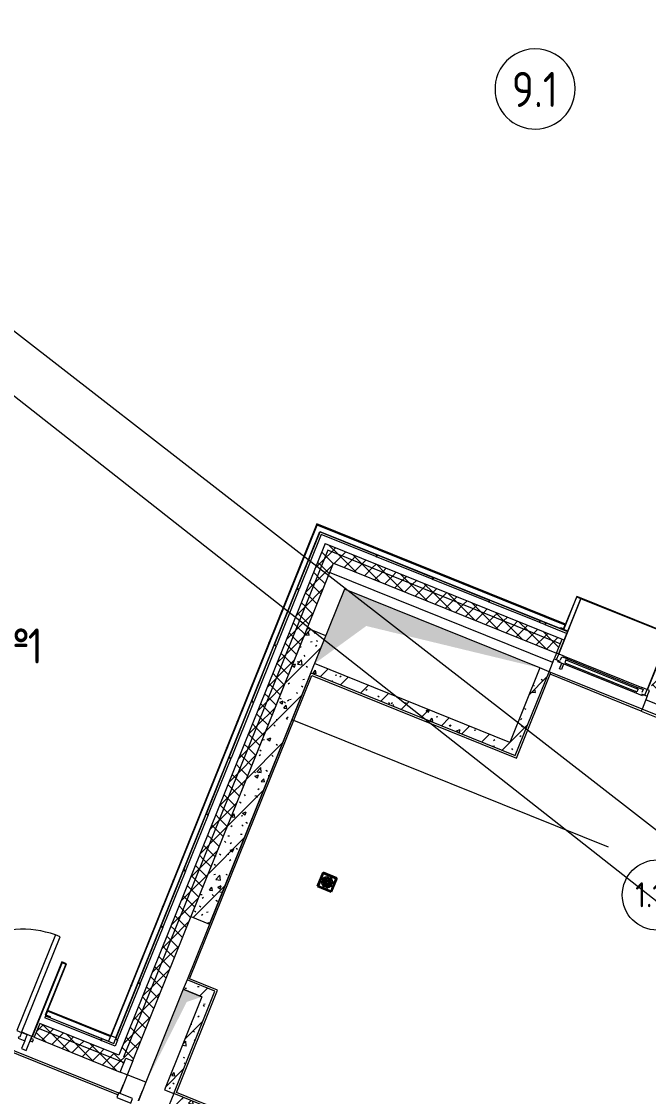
# Model space of a CAD drawing. Header units: millimetres. Extents: x -584918 to 2941280, y 3000189 to 4229862.
# Drawn here: x -432993 to -426739, y 3693065 to 3703782 of the extents above; entities that cross this region are included whole.
import ezdxf

# ---------------------------------------------------------------- set-up
doc = ezdxf.new("R2010")
doc.units = ezdxf.units.MM
doc.linetypes.add('ASVP_Штриховая_ш3 п1_5', pattern=[4.5, 3, -1.5])
for name, color, linetype, lineweight in [('2023_08_07-Лист - АР_012 - План этажа на отм- 0-000$0$Марки помещений', 7, 'Continuous', 0), ('_ Окна', 7, 'Continuous', 0), ('Аннотация', 7, 'Continuous', 0), ('Витраж', 7, 'Continuous', 0), ('Двери', 7, 'Continuous', 0), ('Линии', 7, 'Continuous', 0), ('Линии разделители', 7, 'ASVP_Штриховая_ш3 п1_5', 0), ('Обобщенные модели', 7, 'Continuous', 0), ('Окна', 7, 'Continuous', 0), ('Оси', 7, 'Continuous', 0), ('Панели витража', 7, 'Continuous', 0), ('Перекрытие', 7, 'Continuous', 0), ('Сантехника', 7, 'Continuous', 0), ('Стены', 7, 'Continuous', 0), ('Стены внутренние', 7, 'Continuous', 0), ('Стены наружные', 7, 'Continuous', 0), ('Стены несущие', 7, 'Continuous', 0), ('Стены отделка', 7, 'Continuous', 0), ('Стены перегородки', 7, 'Continuous', 0), ('Стены штриховка', 7, 'Continuous', 0), ('Узлы', 7, 'Continuous', 0), ('экспертиза ДУ', 1, 'Continuous', 0)]:
    doc.layers.add(name, color=color, linetype=linetype, lineweight=lineweight)
doc.styles.add('2023_08_07-Лист - АР_012 - План этажа на отм- 0-000$0$GOST Common_1', font='', dxfattribs={"width": 0.9, "height": 250})
doc.styles.add('GOST Common', font='', dxfattribs={"width": 0.9, "height": 700})
doc.styles.get('2023_08_07-Лист - АР_012 - План этажа на отм- 0-000$0$GOST Common_1').set_extended_font_data('GOST Common')
doc.styles.get('GOST Common').set_extended_font_data('GOST Common')
pattern_1 = [(45, (-437515.92, 3663725.22), (-141.4214, 141.4214), [])]
pattern_2 = [(50, (-437515.92, 3663725.22), (364.368, -31.8783), [38.1, -419.1]), (355, (-437515.92, 3663725.2), (-70.486, 382.1133), [30.48, -335.28]), (100.451, (-437485.56, 3663722.56), (293.885, 350.2334), [32.38, -356.18]), (46.184, (-437515.92, 3663826.8), (542.1585, -84.086), [57.15, -628.65]), (96.636, (-437470.74, 3663819.8), (474.805, 494.8554), [48.57, -534.27]), (351.184, (-437515.9, 3663826.8), (474.81, 494.85), [45.72, -502.92]), (21, (-437465.12, 3663801.42), (303.2285, -204.5305), [38.1, -419.1]), (326, (-437465.12, 3663801.4), (123.604, 368.376), [30.48, -335.28]), (71.451, (-437439.86, 3663784.37), (426.834, 163.8427), [32.38, -356.18]), (37.5, (-437515.92, 3663725.22), (6.17665, 169.11015), [16.764, -314.452, 16.764, -323.596, -336.55]), (37.5, (-437515.92, 3663725.22), (6.17665, 169.11015), [-671.576, 16.764, -319.786]), (7.5, (-437515.92, 3663725.22), (133.6389, 200.3615), [16.764, -177.292, 16.764, -306.832, -128.27]), (7.5, (-437515.92, 3663725.22), (133.6389, 200.3615), [-517.652, 16.764, -111.506]), (327.5, (-437629.21, 3663725.22), (271.1818, -11.45836), [16.764, -110.236, 16.764, -379.476, -525.78]), (327.5, (-437629.21, 3663725.22), (271.1818, -11.45836), [-523.24, 16.764, -509.016]), (317.5, (-437680, 3663725.22), (296.2585, 50.8528), [16.764, -148.336, 16.764, -246.38, -373.38]), (317.5, (-437680, 3663725.22), (296.2585, 50.8528), [-428.244, 16.764, -356.616])]
pattern_3 = [(45, (-437515.92, 3663725.22), (-235.7317, 235.7317), []), (45, (-437358.77, 3663725.22), (-235.7317, 235.7317), [])]
pattern_4 = [(45, (-437515.92, 3663725.22), (-70.71068, 70.71068), []), (135, (-437515.92, 3663725.22), (-70.71068, -70.71068), [])]

# ---------------------------------------------------------------- blocks, each defined once
blk = doc.blocks.new('ADSK_Трап_ПП_Вертикальный - DN50-V195-АР Этаж 01')
at = {"layer": 'Сантехника', "lineweight": 30}
for p, q in [((74, 74), (-74, 74)), ((-74, 74), (-74, -74)), ((-70, 70), (70, 70)), ((-70, -70), (-70, 70)), ((-51, 15), (-40, 4)), ((-44, 22), (-33, 11)), ((-15, 8), (-37, 29)), ((-8, 15), (-30, 36)), ((-22, 43), (-12, 33)), ((-15, 51), (-5, 40)), ((15, 51), (4, 40)), ((8, 15), (29, 37)), ((22, 44), (11, 33)), ((15, 8), (36, 30)), ((43, 22), (33, 12)), ((51, 15), (40, 5)), ((70, 70), (70, -70)), ((74, -74), (74, 74)), ((-74, -74), (74, -74)), ((70, -70), (-70, -70)), ((-51, -15), (-40, -5)), ((-43, -22), (-33, -12)), ((-15, -8), (-36, -30)), ((-8, -15), (-29, -37)), ((-22, -44), (-11, -33)), ((-15, -51), (-4, -40)), ((15, -51), (5, -40)), ((8, -15), (30, -36)), ((22, -43), (12, -33)), ((15, -8), (37, -29)), ((44, -22), (33, -11)), ((51, -15), (40, -4))]:
    blk.add_line(p, q, dxfattribs=at)
for centre, radius, start, end in [((-47, 18), 5, 45, 225), ((-37, 8), 5, 225, 45), ((-33, 33), 4.99, 45, 225), ((-19, 47), 5, 45, 225), ((-12, 12), 4.99, 225, 45), ((-8, 36), 5, 225, 45), ((8, 37), 5, 135, 315), ((12, 12), 4.99, 135, 315), ((18, 47), 5, 315, 135), ((33, 33), 4.99, 315, 135), ((36, 8), 5, 135, 315), ((47, 19), 5, 315, 135), ((-47, -19), 5, 135, 315), ((-36, -8), 5, 315, 135), ((-33, -33), 4.99, 135, 315), ((-18, -47), 5, 135, 315), ((-12, -12), 4.99, 315, 135), ((-8, -37), 5, 315, 135), ((8, -36), 5, 45, 225), ((12, -12), 4.99, 45, 225), ((19, -47), 5, 225, 45), ((33, -33), 4.99, 225, 45), ((37, -8), 5, 45, 225), ((47, -18), 5, 225, 45)]:
    blk.add_arc(centre, radius, start, end, dxfattribs=at)
blk = doc.blocks.new('ВК_Домодедово_rvt-1-АР Этаж 01')
at = {"layer": 'Сантехника', "color": 253, "lineweight": 9, "true_color": 0xaaaaaa, "rotation": 338.0499999999996}
blk.add_blockref('ADSK_Трап_ПП_Вертикальный - DN50-V195-АР Этаж 01', (7572, 31476), dxfattribs=at)
blk = doc.blocks.new('Прямоугольный импост - 50х150_RAL 1011-6436224-АР Этаж 01')
at = {"layer": 'Витраж', "lineweight": 18}
for p, q in [((-50, 115), (0, 115)), ((-50, -35), (-50, 115)), ((0, 115), (0, -35)), ((0, -35), (-50, -35))]:
    blk.add_line(p, q, dxfattribs=at)
blk = doc.blocks.new('Откос с зашивкой _верх_низ_ - Откос-7922501-АР Этаж 01')
at = {"layer": 'Обобщенные модели'}
for p, q in [((-525, 300), (-525, -50)), ((-475, 300), (-525, 300)), ((-520, -55), (-520, 295)), ((-520, 295), (-475, 295)), ((-480, 300), (-480, -300)), ((-475, 300), (-480, 300)), ((475, 300), (-475, 300)), ((-475, -300), (-475, 300)), ((-475, 295), (-475, 300)), ((-475, 300), (475, 300)), ((-475, 295), (475, 295)), ((480, 300), (475, 300)), ((475, 300), (475, -300)), ((525, 300), (475, 300)), ((475, 300), (475, 295)), ((475, 295), (520, 295)), ((480, -300), (480, 300)), ((520, 295), (520, -55)), ((525, -50), (525, 300)), ((-525, -50), (-555, -50)), ((-555, -50), (-555, -55)), ((-555, -55), (-520, -55)), ((-480, -55), (-520, -55)), ((520, -55), (480, -55)), ((520, -55), (555, -55)), ((555, -50), (525, -50)), ((555, -55), (555, -50))]:
    blk.add_line(p, q, dxfattribs=at)
blk = doc.blocks.new('ASVP_ОТКОС МЕТАЛЛИЧЕСКИЙ_Двери1 - Откос дверей 2-V223-АР Этаж 01')
at = {"layer": 'Обобщенные модели'}
for p, q in [((-880, 300), (-880, -500)), ((-875, 300), (-880, 300)), ((-875, -500), (-875, 300)), ((880, 300), (875, 300)), ((875, 300), (875, -500)), ((880, -500), (880, 300)), ((-920, 55), (-975, 55)), ((-975, 55), (-975, 50)), ((-975, 50), (-925, 50)), ((-925, 50), (-925, -500)), ((-920, -495), (-920, 55)), ((975, 55), (920, 55)), ((920, 55), (920, -495)), ((925, -500), (925, 50)), ((925, 50), (975, 50)), ((975, 50), (975, 55)), ((-925, -500), (-875, -500)), ((-875, -495), (-920, -495)), ((-880, -500), (-875, -500)), ((-875, -500), (-875, -495)), ((920, -495), (875, -495)), ((875, -495), (875, -500)), ((875, -500), (880, -500)), ((875, -500), (925, -500))]:
    blk.add_line(p, q, dxfattribs=at)
blk = doc.blocks.new('Окно_ПВХ_1Створка_1Фрамуга-верх - ОП_1800_h_х950_1ст1фр-7964606-АР Этаж 01')
at = {"layer": '_ Окна'}
for p, q in [((-419, 100), (-500, 100)), ((-500, 100), (-500, 40)), ((-500, 40), (-437, 40)), ((-475, 40), (-475, 100)), ((-455, 26), (-455, 40)), ((-370, 26), (-455, 26)), ((-437, 54), (-437, 86)), ((-437, 86), (-419, 86)), ((-419, 86), (-419, 100)), ((-370, 86), (-419, 86)), ((-388, 72), (-388, 40)), ((-370, 72), (-388, 72)), ((-388, 72), (388, 72)), ((-388, 40), (-370, 40)), ((-388, 40), (388, 40)), ((-370, 86), (-370, 72)), ((-370, 40), (-370, 26)), ((370, 86), (370, 72)), ((370, 86), (419, 86)), ((370, 72), (388, 72)), ((370, 40), (370, 26)), ((388, 40), (370, 40)), ((455, 26), (370, 26)), ((388, 72), (388, 40)), ((419, 100), (419, 86)), ((500, 100), (419, 100)), ((419, 86), (437, 86)), ((437, 86), (437, 54)), ((437, 40), (500, 40)), ((455, 40), (455, 26)), ((475, 40), (475, 100)), ((500, 40), (500, 100))]:
    blk.add_line(p, q, dxfattribs=at)
at = {"layer": 'Окна'}
for p, q in [((-419, 100), (419, 100)), ((-414, -34), (-414, 26)), ((-394, 26), (-394, -34)), ((-370, 86), (370, 86)), ((370, 26), (-370, 26)), ((-394, -34), (-414, -34))]:
    blk.add_line(p, q, dxfattribs=at)
blk = doc.blocks.new('Системная панель - Глухая панель_25 мм-7861993-АР Этаж 01')
at = {"layer": 'Панели витража', "lineweight": 18}
for p, q in [((13, 13), (-13, 13)), ((-13, 13), (-13, -13)), ((13, -13), (13, 13)), ((-13, -13), (13, -13))]:
    blk.add_line(p, q, dxfattribs=at)
blk = doc.blocks.new('Прямоугольный импост - 50х150_RAL 3009-7861988-АР Этаж 01')
at = {"layer": 'Витраж'}
h = blk.add_hatch(dxfattribs=at)
h.set_pattern_fill('FP_53', color=256, style=0, pattern_type=2)
h.set_pattern_definition([(158.051, (-6923.8, -29463.5), (-284.821, -706.768), []), (158.051, (-6888.1, -29374.9), (-284.821, -706.768), []), (158.051, (-6852.6, -29286.8), (-284.821, -706.768), []), (158.051, (-6746.05, -29022.44), (-284.821, -706.768), [])])
h.paths.add_polyline_path([(-25, -115), (-25, 35), (25, 35), (25, -115), (-8, -115)])
at = {"layer": 'Витраж', "lineweight": 18}
for p, q in [((-25, 35), (25, 35)), ((-25, -115), (-25, 35)), ((25, 35), (25, 32)), ((25, -33), (25, -115)), ((25, -115), (-25, -115))]:
    blk.add_line(p, q, dxfattribs=at)
blk = doc.blocks.new('ASVP_ДверьАлюминиеваяВитражная_1 полотно - Остекленная Наружная Коричневая-7862006-АР Этаж 01')
at = {"layer": 'Двери', "lineweight": 18}
for p, q in [((-575, 32.5), (-575, -32.5)), ((-505, 32.5), (-575, 32.5)), ((-515, -32.5), (-515, 17.5)), ((-515, 17.5), (-505, 17.5)), ((-505, 17.5), (-505, 32.5)), ((575, 32.5), (505, 32.5)), ((505, 32.5), (505, 17.5)), ((505, 17.5), (515, 17.5)), ((515, 17.5), (515, -32.5)), ((575, -32.5), (575, 32.5)), ((-575, -32.5), (-515, -32.5)), ((-465, -32.5), (-515, -32.5)), ((-515, -32.5), (-515, -1062.5)), ((-465, -1062.5), (-465, -32.5)), ((515, -32.5), (575, -32.5)), ((-515, -1062.5), (-465, -1062.5))]:
    blk.add_line(p, q, dxfattribs=at)
at = {"layer": 'Двери'}
blk.add_arc((-515, -32.5), 1030, 270, 0, dxfattribs=at)
blk = doc.blocks.new('Прямоугольный импост - 5х20 мм  _зазор керамогранита цоколя_-7684918-АР Этаж 01')
at = {"layer": 'Витраж'}
for p, q in [((-2.5, -10), (-2.5, 10)), ((-2.5, 10), (2.5, 10)), ((2.5, 10), (2.5, -10)), ((2.5, -10), (-2.5, -10))]:
    blk.add_line(p, q, dxfattribs=at)
blk = doc.blocks.new('Ось сетки - Круг_Ø8 мм-6577-АР Этаж 01')
at = {"layer": 'Оси'}
for start, end in [(360, 180), (180, 360)]:
    blk.add_arc((0, 0), 4, start, end, dxfattribs=at)
blk = doc.blocks.new('2023_08_07-Лист - АР_012 - План этажа на отм- 0-000$0$ASVP_Марка_Помещение_ДваЗначения - Номер Площадь-685795-АР Этаж 01')
at = {"layer": '2023_08_07-Лист - АР_012 - План этажа на отм- 0-000$0$Марки помещений'}
blk.add_circle((0, 0), 3.5, dxfattribs=at)

msp = doc.modelspace()

# ---------------------------------------------------------------- hatches: boundary and pattern name
at = {"layer": 'Стены внутренние'}
h = msp.add_hatch(dxfattribs=at)
h.set_pattern_fill('FP_1', color=256, style=0, pattern_type=2)
h.set_pattern_definition(pattern_1)
h.paths.add_polyline_path([(-428160.226, 3696502.479), (-428122.848, 3696595.231), (-430070.638, 3697380.161), (-430108.016, 3697287.41), (-428324.837, 3696568.815)])
h = msp.add_hatch(dxfattribs=at)
h.set_pattern_fill('FP_2', color=256, style=0, pattern_type=2)
h.set_pattern_definition(pattern_2)
h.paths.add_polyline_path([(-428160.226, 3696502.479), (-428122.848, 3696595.231), (-430070.638, 3697380.161), (-430108.016, 3697287.41), (-428324.837, 3696568.815)])
h = msp.add_hatch(dxfattribs=at)
h.set_pattern_fill('FP_1', color=256, style=0, pattern_type=2)
h.set_pattern_definition(pattern_1)
h.paths.add_polyline_path([(-428067.474, 3696465.102), (-427731.075, 3697299.869), (-427823.827, 3697337.246), (-428160.226, 3696502.479), (-428122.848, 3696487.417)])
h = msp.add_hatch(dxfattribs=at)
h.set_pattern_fill('FP_2', color=256, style=0, pattern_type=2)
h.set_pattern_definition(pattern_2)
h.paths.add_polyline_path([(-428067.474, 3696465.102), (-427731.075, 3697299.869), (-427823.827, 3697337.246), (-428160.226, 3696502.479), (-428122.848, 3696487.417)])
h = msp.add_hatch(dxfattribs=at)
h.set_pattern_fill('FP_1', color=256, style=0, pattern_type=2)
h.set_pattern_definition(pattern_1)
h.paths.add_polyline_path([(-431100.599, 3694021.712), (-431063.222, 3694114.464), (-431341.477, 3694226.597), (-431378.855, 3694133.845), (-431193.351, 3694059.09)])
h = msp.add_hatch(dxfattribs=at)
h.set_pattern_fill('FP_2', color=256, style=0, pattern_type=2)
h.set_pattern_definition(pattern_2)
h.paths.add_polyline_path([(-431100.599, 3694021.712), (-431063.222, 3694114.464), (-431341.477, 3694226.597), (-431378.855, 3694133.845), (-431193.351, 3694059.09)])
h = msp.add_hatch(dxfattribs=at)
h.set_pattern_fill('FP_1', color=256, style=0, pattern_type=2)
h.set_pattern_definition(pattern_1)
h.paths.add_polyline_path([(-431474.376, 3693094.194), (-431100.599, 3694021.712), (-431193.351, 3694059.09), (-431567.127, 3693131.571), (-431549.131, 3693124.319)])
h = msp.add_hatch(dxfattribs=at)
h.set_pattern_fill('FP_2', color=256, style=0, pattern_type=2)
h.set_pattern_definition(pattern_2)
h.paths.add_polyline_path([(-431474.376, 3693094.194), (-431100.599, 3694021.712), (-431193.351, 3694059.09), (-431567.127, 3693131.571), (-431549.131, 3693124.319)])
h = msp.add_hatch(dxfattribs=at)
h.set_pattern_fill('FP_1', color=256, style=0, pattern_type=2)
h.set_pattern_definition(pattern_1)
h.paths.add_polyline_path([(-428952.078, 3691862.116), (-428877.323, 3692047.62), (-431474.376, 3693094.194), (-431549.131, 3692908.69), (-428961.353, 3691865.854)])
h = msp.add_hatch(dxfattribs=at)
h.set_pattern_fill('FP_2', color=256, style=0, pattern_type=2)
h.set_pattern_definition(pattern_2)
h.paths.add_polyline_path([(-428952.078, 3691862.116), (-428877.323, 3692047.62), (-431474.376, 3693094.194), (-431549.131, 3692908.69), (-428961.353, 3691865.854)])
at = {"layer": 'Стены наружные'}
h = msp.add_hatch(dxfattribs=at)
h.set_pattern_fill('FP_6', color=256, style=0, pattern_type=2)
h.set_pattern_definition(pattern_3)
h.paths.add_polyline_path([(-432096.838, 3693668.48), (-430041.068, 3698769.834), (-430048.488, 3698772.824), (-432104.258, 3693671.47)])
h = msp.add_hatch(dxfattribs=at)
h.set_pattern_fill('FP_6', color=256, style=0, pattern_type=2)
h.set_pattern_definition(pattern_3)
h.paths.add_polyline_path([(-427570.365, 3697765.553), (-427567.375, 3697772.973), (-430041.068, 3698769.834), (-430044.058, 3698762.414), (-427588.778, 3697772.973)])
h = msp.add_hatch(dxfattribs=at)
h.set_pattern_fill('FP_57', color=256, style=0, pattern_type=2)
h.set_pattern_definition(pattern_4)
h.paths.add_polyline_path([(-431974.82, 3693457.587), (-429919.743, 3698559.22), (-429965.427, 3698577.63), (-432021.196, 3693476.276), (-431987.806, 3693462.82)])
h = msp.add_hatch(dxfattribs=at)
h.set_pattern_fill('FP_57', color=256, style=0, pattern_type=2)
h.set_pattern_definition(pattern_4)
h.paths.add_polyline_path([(-431882.069, 3693420.21), (-429844.988, 3698475.188), (-429937.74, 3698512.565), (-431974.82, 3693457.587), (-431918.097, 3693434.728)])
h = msp.add_hatch(dxfattribs=at)
h.set_pattern_fill('FP_57', color=256, style=0, pattern_type=2)
h.set_pattern_definition(pattern_4)
h.paths.add_polyline_path([(-407884.658, 3689625.502), (-407884.658, 3689679.41), (-408493.364, 3689924.709), (-408512.053, 3689878.333), (-407934.658, 3689645.652)])
h.paths.add_polyline_path([(-409439.572, 3690252.11), (-409420.883, 3690298.486), (-410162.898, 3690597.507), (-410181.587, 3690551.131), (-409453.762, 3690257.828)])
h.paths.add_polyline_path([(-411109.106, 3690924.907), (-411090.417, 3690971.283), (-411832.432, 3691270.304), (-411851.121, 3691223.928), (-411123.296, 3690930.625)])
h.paths.add_polyline_path([(-412778.64, 3691597.704), (-412759.951, 3691644.08), (-413687.47, 3692017.856), (-413706.159, 3691971.48), (-412792.83, 3691603.422)])
h.paths.add_polyline_path([(-414633.678, 3692345.257), (-414614.989, 3692391.633), (-415357.004, 3692690.654), (-415375.693, 3692644.278), (-414647.868, 3692350.975)])
h.paths.add_polyline_path([(-416303.212, 3693018.054), (-416284.523, 3693064.43), (-417583.05, 3693587.717), (-417601.738, 3693541.341), (-416317.402, 3693023.772)])
h.paths.add_polyline_path([(-418529.257, 3693915.117), (-418510.569, 3693961.493), (-419252.584, 3694260.514), (-419271.272, 3694214.138), (-418543.447, 3693920.835)])
h.paths.add_polyline_path([(-420198.791, 3694587.914), (-420180.103, 3694634.29), (-421664.133, 3695232.332), (-421682.822, 3695185.956), (-420208.067, 3694591.652)])
h.paths.add_polyline_path([(-422610.34, 3695559.733), (-422591.652, 3695606.109), (-423333.667, 3695905.13), (-423352.356, 3695858.754), (-422624.53, 3695565.451)])
h.paths.add_polyline_path([(-424279.874, 3696232.53), (-424261.186, 3696278.906), (-425003.201, 3696577.927), (-425021.89, 3696531.551), (-424284.789, 3696234.51)])
h.paths.add_polyline_path([(-425949.408, 3696905.327), (-425930.72, 3696951.703), (-426672.735, 3697250.724), (-426691.424, 3697204.348), (-425963.598, 3696911.045)])
h.paths.add_polyline_path([(-427618.943, 3697578.124), (-427600.254, 3697624.5), (-429919.051, 3698558.941), (-429937.74, 3698512.565), (-427823.827, 3697660.69)])
h = msp.add_hatch(dxfattribs=at)
h.set_pattern_fill('FP_57', color=256, style=0, pattern_type=2)
h.set_pattern_definition(pattern_4)
h.paths.add_polyline_path([(-407934.658, 3689537.837), (-407934.658, 3689645.652), (-408512.053, 3689878.333), (-408549.431, 3689785.581), (-408034.658, 3689578.136)])
h.paths.add_polyline_path([(-409476.95, 3690159.358), (-409439.572, 3690252.11), (-410181.587, 3690551.131), (-410218.965, 3690458.379), (-409499.376, 3690168.395)])
h.paths.add_polyline_path([(-411146.484, 3690832.155), (-411109.106, 3690924.907), (-411851.121, 3691223.928), (-411888.499, 3691131.176), (-411168.91, 3690841.193)])
h.paths.add_polyline_path([(-412816.018, 3691504.952), (-412778.64, 3691597.704), (-413706.159, 3691971.48), (-413743.537, 3691878.729), (-412838.444, 3691513.99)])
h.paths.add_polyline_path([(-414671.056, 3692252.505), (-414633.678, 3692345.257), (-415375.693, 3692644.278), (-415413.071, 3692551.526), (-414693.482, 3692261.542)])
h.paths.add_polyline_path([(-416340.59, 3692925.302), (-416303.212, 3693018.054), (-417601.738, 3693541.341), (-417639.116, 3693448.589), (-416363.016, 3692934.34)])
h.paths.add_polyline_path([(-418566.635, 3693822.365), (-418529.257, 3693915.117), (-419271.272, 3694214.138), (-419308.65, 3694121.386), (-418589.062, 3693831.403)])
h.paths.add_polyline_path([(-420236.169, 3694495.162), (-420198.791, 3694587.914), (-421682.822, 3695185.956), (-421720.199, 3695093.204), (-420245.444, 3694498.9)])
h.paths.add_polyline_path([(-422647.718, 3695466.981), (-422610.34, 3695559.733), (-423352.356, 3695858.754), (-423389.733, 3695766.002), (-422670.145, 3695476.018)])
h.paths.add_polyline_path([(-424317.252, 3696139.778), (-424279.874, 3696232.53), (-425021.89, 3696531.551), (-425059.267, 3696438.799), (-424339.679, 3696148.816)])
h.paths.add_polyline_path([(-425986.786, 3696812.575), (-425949.408, 3696905.327), (-426691.424, 3697204.348), (-426728.801, 3697111.596), (-426009.213, 3696821.613)])
h.paths.add_polyline_path([(-427656.32, 3697485.373), (-427618.943, 3697578.124), (-429844.988, 3698475.188), (-429882.365, 3698382.436), (-427678.747, 3697494.41)])
h = msp.add_hatch(dxfattribs=at)
h.set_pattern_fill('FP_1', color=256, style=0, pattern_type=2)
h.set_pattern_definition(pattern_1)
h.paths.add_polyline_path([(-431117.212, 3694783.109), (-429958.505, 3697658.417), (-430144.009, 3697733.172), (-431302.715, 3694857.864)])
h = msp.add_hatch(dxfattribs=at)
h.set_pattern_fill('FP_2', color=256, style=0, pattern_type=2)
h.set_pattern_definition(pattern_2)
h.paths.add_polyline_path([(-431117.212, 3694783.109), (-429958.505, 3697658.417), (-430144.009, 3697733.172), (-431302.715, 3694857.864)])
h = msp.add_hatch(dxfattribs=at)
h.set_pattern_fill('FP_57', color=256, style=0, pattern_type=2)
h.set_pattern_definition(pattern_4)
h.paths.add_polyline_path([(-432007.699, 3693309.115), (-431971.249, 3693402.241), (-432828.276, 3693747.61), (-432865.654, 3693654.858), (-432012.89, 3693311.207)])
h.paths.add_polyline_path([(-434535.188, 3694327.655), (-434497.81, 3694420.407), (-435680.397, 3694896.972), (-435717.774, 3694804.22), (-434612.825, 3694358.942)])
h.paths.add_polyline_path([(-437990.196, 3695719.972), (-437952.818, 3695812.724), (-439135.405, 3696289.289), (-439172.782, 3696196.537), (-438064.951, 3695750.097)])
h = msp.add_hatch(dxfattribs=at)
h.set_pattern_fill('FP_57', color=256, style=0, pattern_type=2)
h.set_pattern_definition(pattern_4)
h.paths.add_polyline_path([(-431970.321, 3693401.867), (-431951.632, 3693448.243), (-432809.587, 3693793.986), (-432828.276, 3693747.61), (-431971.249, 3693402.241)])
h.paths.add_polyline_path([(-434497.81, 3694420.407), (-434479.121, 3694466.783), (-435661.708, 3694943.348), (-435680.397, 3694896.972), (-434717.651, 3694509)])
h.paths.add_polyline_path([(-437952.818, 3695812.724), (-437934.129, 3695859.1), (-439116.716, 3696335.664), (-439135.405, 3696289.289), (-437990.196, 3695827.786)])
h = msp.add_hatch(dxfattribs=at)
h.set_pattern_fill('FP_6', color=256, style=0, pattern_type=2)
h.set_pattern_definition(pattern_3)
h.paths.add_polyline_path([(-432107.248, 3693664.05), (-432104.258, 3693671.47), (-432730.333, 3693923.769), (-432733.323, 3693916.349), (-432118.241, 3693668.48)])
at = {"layer": 'Узлы'}
h = msp.add_hatch(color=256, dxfattribs=at)
h.paths.add_polyline_path([(-418285.026, 3673474.55), (-418175.026, 3673665.076), (-417785.026, 3673774.55), (-418285.026, 3673774.55), (-418285.026, 3673665.076)])
h.paths.add_polyline_path([(-418285.026, 3673974.55), (-418078.059, 3675943.703), (-417785.026, 3676041.437), (-418285.026, 3676242.929), (-418285.026, 3674884.92)])
h.paths.add_polyline_path([(-424585.026, 3677774.55), (-424225.564, 3678328.073), (-423235.026, 3678237.705), (-424567.196, 3678774.55), (-424585.026, 3678774.55), (-424585.026, 3677776.106)])
h.paths.add_polyline_path([(-428635.026, 3678474.55), (-428485.896, 3678687.53), (-426910.201, 3678774.55), (-428635.026, 3678774.55), (-428635.026, 3678498.903)])
h.paths.add_polyline_path([(-427335.026, 3678874.55), (-427168.696, 3679657.068), (-426910.201, 3679718.746), (-427335.026, 3679889.944), (-427335.026, 3679074.55)])
h.paths.add_polyline_path([(-428635.026, 3678874.55), (-428497.367, 3679071.147), (-427535.026, 3679174.55), (-428635.026, 3679174.55), (-428635.026, 3679071.147)])
h.paths.add_polyline_path([(-419588.29, 3679247.859), (-418239.214, 3682357.869), (-418094.569, 3682419.42), (-418280.073, 3682494.175), (-419573.227, 3679285.237)])
h.paths.add_polyline_path([(-428635.026, 3679374.55), (-428335.026, 3679938.768), (-427535.026, 3679970.541), (-428635.026, 3680413.825), (-428635.026, 3679938.768)])
h.paths.add_polyline_path([(-417423.156, 3683550.439), (-416497.322, 3684476.273), (-415044.14, 3684370.671), (-416806.426, 3685080.846), (-417422.933, 3683550.993)])
h.paths.add_polyline_path([(-428729.889, 3684387.283), (-428072.883, 3685259.159), (-427409.212, 3685256.659), (-428243.979, 3685593.058), (-428636.445, 3684619.163)])
h.paths.add_polyline_path([(-436523.816, 3686449.974), (-438100.598, 3687085.394), (-438231.42, 3686760.762), (-438006.253, 3686890.762), (-436584.02, 3686467.875)])
h.paths.add_polyline_path([(-429115.294, 3691216.314), (-428813.996, 3691717.757), (-428673.822, 3691749.983), (-428868.601, 3691828.476), (-429100.231, 3691253.692)])
h.paths.add_polyline_path([(-442914.698, 3692529.376), (-441873.323, 3693372.665), (-439774.977, 3693096.962), (-442279.278, 3694106.158), (-442909.452, 3692542.394)])
h.paths.add_polyline_path([(-443563.961, 3692791.019), (-442831.205, 3694112.947), (-442464.782, 3694180.913), (-442928.542, 3694367.802), (-443533.836, 3692865.775)])
h.paths.add_polyline_path([(-431752.631, 3693206.326), (-431344.04, 3694008.232), (-431193.351, 3694059.09), (-431378.855, 3694133.845), (-431696.565, 3693345.454)])
h.paths.add_polyline_path([(-427823.827, 3697337.246), (-429771.617, 3698122.177), (-430070.638, 3697380.161), (-429553.834, 3697755.642), (-428067.474, 3697396.171)])

# ---------------------------------------------------------------- linework, layer by layer
at = {"layer": 'Линии'}
for p, q in [((-429771.617, 3698122.177), (-430070.638, 3697380.161)), ((-427823.827, 3697337.246), (-429771.617, 3698122.177)), ((-430294.904, 3696823.65), (-427141.339, 3695552.811)), ((-431378.855, 3694133.845), (-431752.631, 3693206.326)), ((-431193.351, 3694059.09), (-431378.855, 3694133.845))]:
    msp.add_line(p, q, dxfattribs=at)
at = {"layer": 'Линии разделители'}
for p, q in [((-432012.89, 3693095.578), (-431975.513, 3693188.33)), ((-431827.386, 3693020.823), (-431790.009, 3693113.575))]:
    msp.add_line(p, q, dxfattribs=at)
at = {"layer": 'Перекрытие'}
for p, q in [((-427693.698, 3697392.621), (-429919.743, 3698289.684)), ((-426024.164, 3696719.823), (-426766.179, 3697018.844)), ((-432935.218, 3693682.891), (-432990.869, 3693705.318)), ((-432865.654, 3693654.858), (-432884.204, 3693662.334)), ((-431882.069, 3693420.21), (-432012.89, 3693095.578)), ((-431938.135, 3693281.082), (-432007.699, 3693309.115))]:
    msp.add_line(p, q, dxfattribs=at)
at = {"layer": 'Стены'}
for p, q in [((-430243.267, 3698128.96), (-430015.264, 3698694.746)), ((-430004.189, 3698668.721), (-430224.717, 3698121.484)), ((-430015.264, 3698694.746), (-429449.477, 3698466.743)), ((-429456.953, 3698448.193), (-430004.189, 3698668.721)), ((-429449.477, 3698466.743), (-429456.953, 3698448.193)), ((-429444.84, 3698464.874), (-429452.315, 3698446.324)), ((-428895.804, 3698222.058), (-429452.315, 3698446.324)), ((-429444.84, 3698464.874), (-428888.328, 3698240.608)), ((-428888.328, 3698240.608), (-428895.804, 3698222.058)), ((-428883.691, 3698238.739), (-428891.166, 3698220.189)), ((-428334.655, 3697995.923), (-428891.166, 3698220.189)), ((-428883.691, 3698238.739), (-428327.179, 3698014.474)), ((-430469.402, 3697567.811), (-430245.136, 3698124.322)), ((-430226.586, 3698116.847), (-430450.851, 3697560.335)), ((-430226.586, 3698116.847), (-430245.136, 3698124.322)), ((-430224.717, 3698121.484), (-430243.267, 3698128.96)), ((-428327.179, 3698014.474), (-428334.655, 3697995.923)), ((-428322.542, 3698012.605), (-428330.017, 3697994.054)), ((-427829.157, 3697792.215), (-428330.017, 3697994.054)), ((-428322.542, 3698012.605), (-427821.682, 3697810.766)), ((-427821.682, 3697810.766), (-427829.157, 3697792.215)), ((-427817.044, 3697808.897), (-427824.519, 3697790.346)), ((-427773.506, 3697769.789), (-427824.519, 3697790.346)), ((-427817.044, 3697808.897), (-427766.03, 3697788.339)), ((-427766.03, 3697788.339), (-427773.506, 3697769.789)), ((-427761.393, 3697786.47), (-427768.868, 3697767.92)), ((-427555.539, 3697681.951), (-427768.868, 3697767.92)), ((-427761.393, 3697786.47), (-427548.063, 3697700.502)), ((-430695.537, 3697006.662), (-430471.271, 3697563.173)), ((-430452.72, 3697555.698), (-430676.986, 3696999.187)), ((-430452.72, 3697555.698), (-430471.271, 3697563.173)), ((-430450.851, 3697560.335), (-430469.402, 3697567.811)), ((-430921.671, 3696445.513), (-430697.405, 3697002.024)), ((-430678.855, 3696994.549), (-430903.121, 3696438.038)), ((-430678.855, 3696994.549), (-430697.405, 3697002.024)), ((-430676.986, 3696999.187), (-430695.537, 3697006.662)), ((-431147.806, 3695884.364), (-430923.54, 3696440.876)), ((-430904.99, 3696433.4), (-431129.255, 3695876.889)), ((-430904.99, 3696433.4), (-430923.54, 3696440.876)), ((-430903.121, 3696438.038), (-430921.671, 3696445.513)), ((-431373.94, 3695323.215), (-431149.675, 3695879.727)), ((-431131.124, 3695872.251), (-431355.39, 3695315.74)), ((-431131.124, 3695872.251), (-431149.675, 3695879.727)), ((-431129.255, 3695876.889), (-431147.806, 3695884.364)), ((-431600.075, 3694762.066), (-431375.809, 3695318.578)), ((-431357.259, 3695311.102), (-431581.525, 3694754.591)), ((-431357.259, 3695311.102), (-431375.809, 3695318.578)), ((-431355.39, 3695315.74), (-431373.94, 3695323.215)), ((-431826.21, 3694200.917), (-431601.944, 3694757.429)), ((-431583.394, 3694749.953), (-431807.659, 3694193.442)), ((-431583.394, 3694749.953), (-431601.944, 3694757.429)), ((-431581.525, 3694754.591), (-431600.075, 3694762.066)), ((-431807.659, 3694193.442), (-431826.21, 3694200.917)), ((-432052.344, 3693639.768), (-431828.079, 3694196.28)), ((-431809.528, 3694188.804), (-432033.794, 3693632.293)), ((-431809.528, 3694188.804), (-431828.079, 3694196.28)), ((-432752.76, 3693868.118), (-432760.235, 3693849.568)), ((-432203.724, 3693625.302), (-432760.235, 3693849.568)), ((-432752.76, 3693868.118), (-432196.248, 3693643.852)), ((-432196.248, 3693643.852), (-432203.724, 3693625.302)), ((-432191.611, 3693641.983), (-432199.086, 3693623.433)), ((-432059.958, 3693567.367), (-432199.086, 3693623.433)), ((-432191.611, 3693641.983), (-432071.033, 3693593.393)), ((-432071.033, 3693593.393), (-432054.213, 3693635.131)), ((-432035.663, 3693627.655), (-432059.958, 3693567.367)), ((-432035.663, 3693627.655), (-432054.213, 3693635.131)), ((-432033.794, 3693632.293), (-432052.344, 3693639.768))]:
    msp.add_line(p, q, dxfattribs=at)
at = {"layer": 'Стены внутренние'}
for p, q in [((-427731.075, 3697299.869), (-427678.747, 3697429.721)), ((-426811.032, 3696907.542), (-427720.001, 3697273.843)), ((-426803.556, 3696926.093), (-427712.525, 3697292.393)), ((-426751.228, 3697055.945), (-426803.556, 3696926.093)), ((-431752.631, 3693206.326), (-431938.135, 3693281.082)), ((-431752.631, 3693206.326), (-431827.386, 3693020.823))]:
    msp.add_line(p, q, dxfattribs=at)
at = {"layer": 'Стены наружные'}
for p, q in [((-427547.316, 3697702.357), (-427589.054, 3697719.177)), ((-427600.254, 3697624.5), (-427581.703, 3697617.025))]:
    msp.add_line(p, q, dxfattribs=at)
at = {"layer": 'Стены несущие'}
for p, q in [((-430144.009, 3697733.172), (-431302.715, 3694857.864)), ((-431117.212, 3694783.109), (-429958.505, 3697658.417)), ((-429958.505, 3697658.417), (-430144.009, 3697733.172)), ((-428122.848, 3696595.231), (-430070.638, 3697380.161)), ((-427823.827, 3697337.246), (-428122.848, 3696595.231)), ((-427731.075, 3697299.869), (-427823.827, 3697337.246)), ((-430108.016, 3697287.41), (-428067.474, 3696465.102)), ((-428067.474, 3696465.102), (-427731.075, 3697299.869)), ((-431302.715, 3694857.864), (-431117.212, 3694783.109)), ((-431341.477, 3694226.597), (-431378.855, 3694133.845)), ((-431063.222, 3694114.464), (-431341.477, 3694226.597)), ((-431474.376, 3693094.194), (-431063.222, 3694114.464)), ((-431378.855, 3694133.845), (-431193.351, 3694059.09)), ((-431193.351, 3694059.09), (-431567.127, 3693131.571)), ((-431567.127, 3693131.571), (-431474.376, 3693094.194)), ((-431474.376, 3693094.194), (-431549.131, 3692908.69)), ((-428877.323, 3692047.62), (-431474.376, 3693094.194))]:
    msp.add_line(p, q, dxfattribs=at)
at = {"layer": 'Стены отделка'}
for p, q in [((-430048.488, 3698772.824), (-432125.937, 3693617.674)), ((-427567.375, 3697772.973), (-430048.488, 3698772.824)), ((-432050.462, 3693649.791), (-430016.371, 3698697.349)), ((-430016.371, 3698697.349), (-427589.054, 3697719.177)), ((-427589.054, 3697719.177), (-427567.375, 3697772.973)), ((-430108.016, 3697287.41), (-431341.477, 3694226.597)), ((-431315.451, 3694237.672), (-430096.941, 3697261.384)), ((-430108.016, 3697287.41), (-430108.016, 3697287.41)), ((-430096.941, 3697261.384), (-428056.399, 3696439.076)), ((-428056.399, 3696439.076), (-427712.525, 3697292.393)), ((-427712.525, 3697292.393), (-427731.075, 3697299.869)), ((-426803.556, 3696926.093), (-426811.032, 3696907.542)), ((-426811.032, 3696907.542), (-426069.017, 3696608.521)), ((-426061.541, 3696627.072), (-426803.556, 3696926.093)), ((-432022.165, 3693099.316), (-435166.454, 3694366.417)), ((-435155.38, 3694340.391), (-432029.641, 3693080.765)), ((-431341.477, 3694226.597), (-431341.477, 3694226.597)), ((-431037.196, 3694125.539), (-431315.451, 3694237.672)), ((-431448.35, 3693105.268), (-431037.196, 3694125.539)), ((-432730.333, 3693923.769), (-432752.012, 3693869.973)), ((-432050.462, 3693649.791), (-432730.333, 3693923.769)), ((-432752.012, 3693869.973), (-432125.937, 3693617.674)), ((-432029.641, 3693080.765), (-432022.165, 3693099.316)), ((-431474.376, 3693094.194), (-431474.376, 3693094.194)), ((-428104.644, 3691757.805), (-431448.35, 3693105.268))]:
    msp.add_line(p, q, dxfattribs=at)
at = {"layer": 'Стены перегородки'}
for p, q in [((-429965.427, 3698577.63), (-432021.196, 3693476.276)), ((-429965.427, 3698577.63), (-427600.254, 3697624.5)), ((-431882.069, 3693420.21), (-429882.365, 3698382.436)), ((-429882.365, 3698382.436), (-427656.32, 3697485.373)), ((-427656.32, 3697485.373), (-427600.254, 3697624.5)), ((-432809.587, 3693793.986), (-432865.654, 3693654.858)), ((-432021.196, 3693476.276), (-432809.587, 3693793.986)), ((-432865.654, 3693654.858), (-432007.699, 3693309.115)), ((-432007.699, 3693309.115), (-431951.632, 3693448.243)), ((-431951.632, 3693448.243), (-431882.069, 3693420.21))]:
    msp.add_line(p, q, dxfattribs=at)
at = {"layer": 'Стены штриховка'}
for p, q in [((-432096.838, 3693668.48), (-430044.058, 3698762.414)), ((-427570.365, 3697765.553), (-430044.058, 3698762.414)), ((-429937.74, 3698512.565), (-431974.82, 3693457.587)), ((-427618.943, 3697578.124), (-429937.74, 3698512.565)), ((-432107.248, 3693664.05), (-432733.323, 3693916.349)), ((-431970.321, 3693401.867), (-432828.276, 3693747.61))]:
    msp.add_line(p, q, dxfattribs=at)
at = {"layer": 'экспертиза ДУ'}
for points in [[(-418296.967, 3688437.976), (-502010.006, 3754232.029)], [(-502010.006, 3754232.029), (-417396.569, 3688529.49)]]:
    msp.add_lwpolyline(points, dxfattribs=at)

# ---------------------------------------------------------------- block references
msp.add_blockref('ВК_Домодедово_rvt-1-АР Этаж 01', (-437515.924, 3663725.217))
at = {"layer": '2023_08_07-Лист - АР_012 - План этажа на отм- 0-000$0$Марки помещений', "xscale": 99.99999999999993, "yscale": 99.99999999999993, "zscale": 99.99999999999993}
msp.add_blockref('2023_08_07-Лист - АР_012 - План этажа на отм- 0-000$0$ASVP_Марка_Помещение_ДваЗначения - Номер Площадь-685795-АР Этаж 01', (-426650.006, 3695073.408), dxfattribs=at)
at = {"layer": 'Витраж', "extrusion": (0, 0, -1)}
for name, p, rotation in [('Прямоугольный импост - 5х20 мм  _зазор керамогранита цоколя_-7684918-АР Этаж 01', (429450.896, 3698456.533), 201.9486990835426), ('Прямоугольный импост - 5х20 мм  _зазор керамогранита цоколя_-7684918-АР Этаж 01', (428889.747, 3698230.399), 201.9486990835426), ('Прямоугольный импост - 5х20 мм  _зазор керамогранита цоколя_-7684918-АР Этаж 01', (430234.926, 3698122.903), 291.9486990835423), ('Прямоугольный импост - 5х20 мм  _зазор керамогранита цоколя_-7684918-АР Этаж 01', (428328.598, 3698004.264), 201.9486990835426), ('Прямоугольный импост - 5х20 мм  _зазор керамогранита цоколя_-7684918-АР Этаж 01', (427823.1, 3697800.556), 201.9486990835426), ('Прямоугольный импост - 5х20 мм  _зазор керамогранита цоколя_-7684918-АР Этаж 01', (427767.449, 3697778.129), 201.9486990835426), ('Прямоугольный импост - 5х20 мм  _зазор керамогранита цоколя_-7684918-АР Этаж 01', (430461.061, 3697561.754), 291.9486990835423), ('Прямоугольный импост - 5х20 мм  _зазор керамогранита цоколя_-7684918-АР Этаж 01', (430687.196, 3697000.606), 291.9486990835423), ('Прямоугольный импост - 5х20 мм  _зазор керамогранита цоколя_-7684918-АР Этаж 01', (430913.33, 3696439.457), 291.9486990835423), ('Прямоугольный импост - 5х20 мм  _зазор керамогранита цоколя_-7684918-АР Этаж 01', (431139.465, 3695878.308), 291.9486990835423), ('Прямоугольный импост - 5х20 мм  _зазор керамогранита цоколя_-7684918-АР Этаж 01', (431365.6, 3695317.159), 291.9486990835423), ('Прямоугольный импост - 5х20 мм  _зазор керамогранита цоколя_-7684918-АР Этаж 01', (431591.734, 3694756.01), 291.9486990835423), ('Прямоугольный импост - 5х20 мм  _зазор керамогранита цоколя_-7684918-АР Этаж 01', (431817.869, 3694194.861), 291.9486990835423), ('Прямоугольный импост - 50х150_RAL 3009-7861988-АР Этаж 01', (432925.112, 3693641.084), 21.9486990835427), ('Прямоугольный импост - 5х20 мм  _зазор керамогранита цоколя_-7684918-АР Этаж 01', (432197.667, 3693633.643), 201.9486990835429), ('Прямоугольный импост - 5х20 мм  _зазор керамогранита цоколя_-7684918-АР Этаж 01', (432044.004, 3693633.712), 291.9486990835423), ('Прямоугольный импост - 50х150_RAL 1011-6436224-АР Этаж 01', (431991.356, 3693086.9), 111.9486990835425)]:
    msp.add_blockref(name, p, dxfattribs=dict(at, rotation=rotation))
at = {"layer": 'Двери', "rotation": 158.0513009164573}
msp.add_blockref('ASVP_ДверьАлюминиеваяВитражная_1 полотно - Остекленная Наружная Коричневая-7862006-АР Этаж 01', (-433481.623, 3693865.349), dxfattribs=at)
at = {"layer": 'Обобщенные модели'}
for name, p, rotation in [('Откос с зашивкой _верх_низ_ - Откос-7922501-АР Этаж 01', (-427080.428, 3697576.74), 338.0513009164576), ('ASVP_ОТКОС МЕТАЛЛИЧЕСКИЙ_Двери1 - Откос дверей 2-V223-АР Этаж 01', (-433588.288, 3694269.512), 158.051300916457)]:
    msp.add_blockref(name, p, dxfattribs=dict(at, rotation=rotation))
at = {"layer": 'Окна', "rotation": 338.0513009164574}
msp.add_blockref('Окно_ПВХ_1Створка_1Фрамуга-верх - ОП_1800_h_х950_1ст1фр-7964606-АР Этаж 01', (-427229.938, 3697205.733), dxfattribs=at)
at = {"layer": 'Оси', "xscale": 99.99999999999994, "yscale": 99.99999999999994, "zscale": 99.99999999999994, "rotation": 338.0513009164571}
msp.add_blockref('Ось сетки - Круг_Ø8 мм-6577-АР Этаж 01', (-427869.685, 3703109.325), dxfattribs=at)
at = {"layer": 'Панели витража', "rotation": 158.0513009164573}
msp.add_blockref('Системная панель - Глухая панель_25 мм-7861993-АР Этаж 01', (-432890.33, 3693627.067), dxfattribs=at)

# ---------------------------------------------------------------- texts
at = {"layer": '2023_08_07-Лист - АР_012 - План этажа на отм- 0-000$0$Марки помещений', "insert": (-426870.964, 3695201.133), "char_height": 250, "width": 548.35425, "attachment_point": 1, "style": '2023_08_07-Лист - АР_012 - План этажа на отм- 0-000$0$GOST Common_1'}
msp.add_mtext('1.18', dxfattribs=at)
at = {"layer": 'Аннотация', "char_height": 350, "attachment_point": 1, "style": 'GOST Common'}
for s, insert, width in [('\\fGOST Common|b0|i0|c204|p34|;\\W.9;№', (-433311.355, 3697731.533), 461.772), ('\\fGOST Common|b0|i0|c204|p34|;\\W.9;1', (-432930.355, 3697731.533), 187.59487)]:
    msp.add_mtext(s, dxfattribs=dict(at, insert=insert, width=width))
at = {"layer": 'Оси', "insert": (-428102.145, 3703279.714), "char_height": 350, "width": 577.215, "attachment_point": 1, "style": 'GOST Common'}
msp.add_mtext('9.1', dxfattribs=at)

doc.saveas('drawing.dxf')
